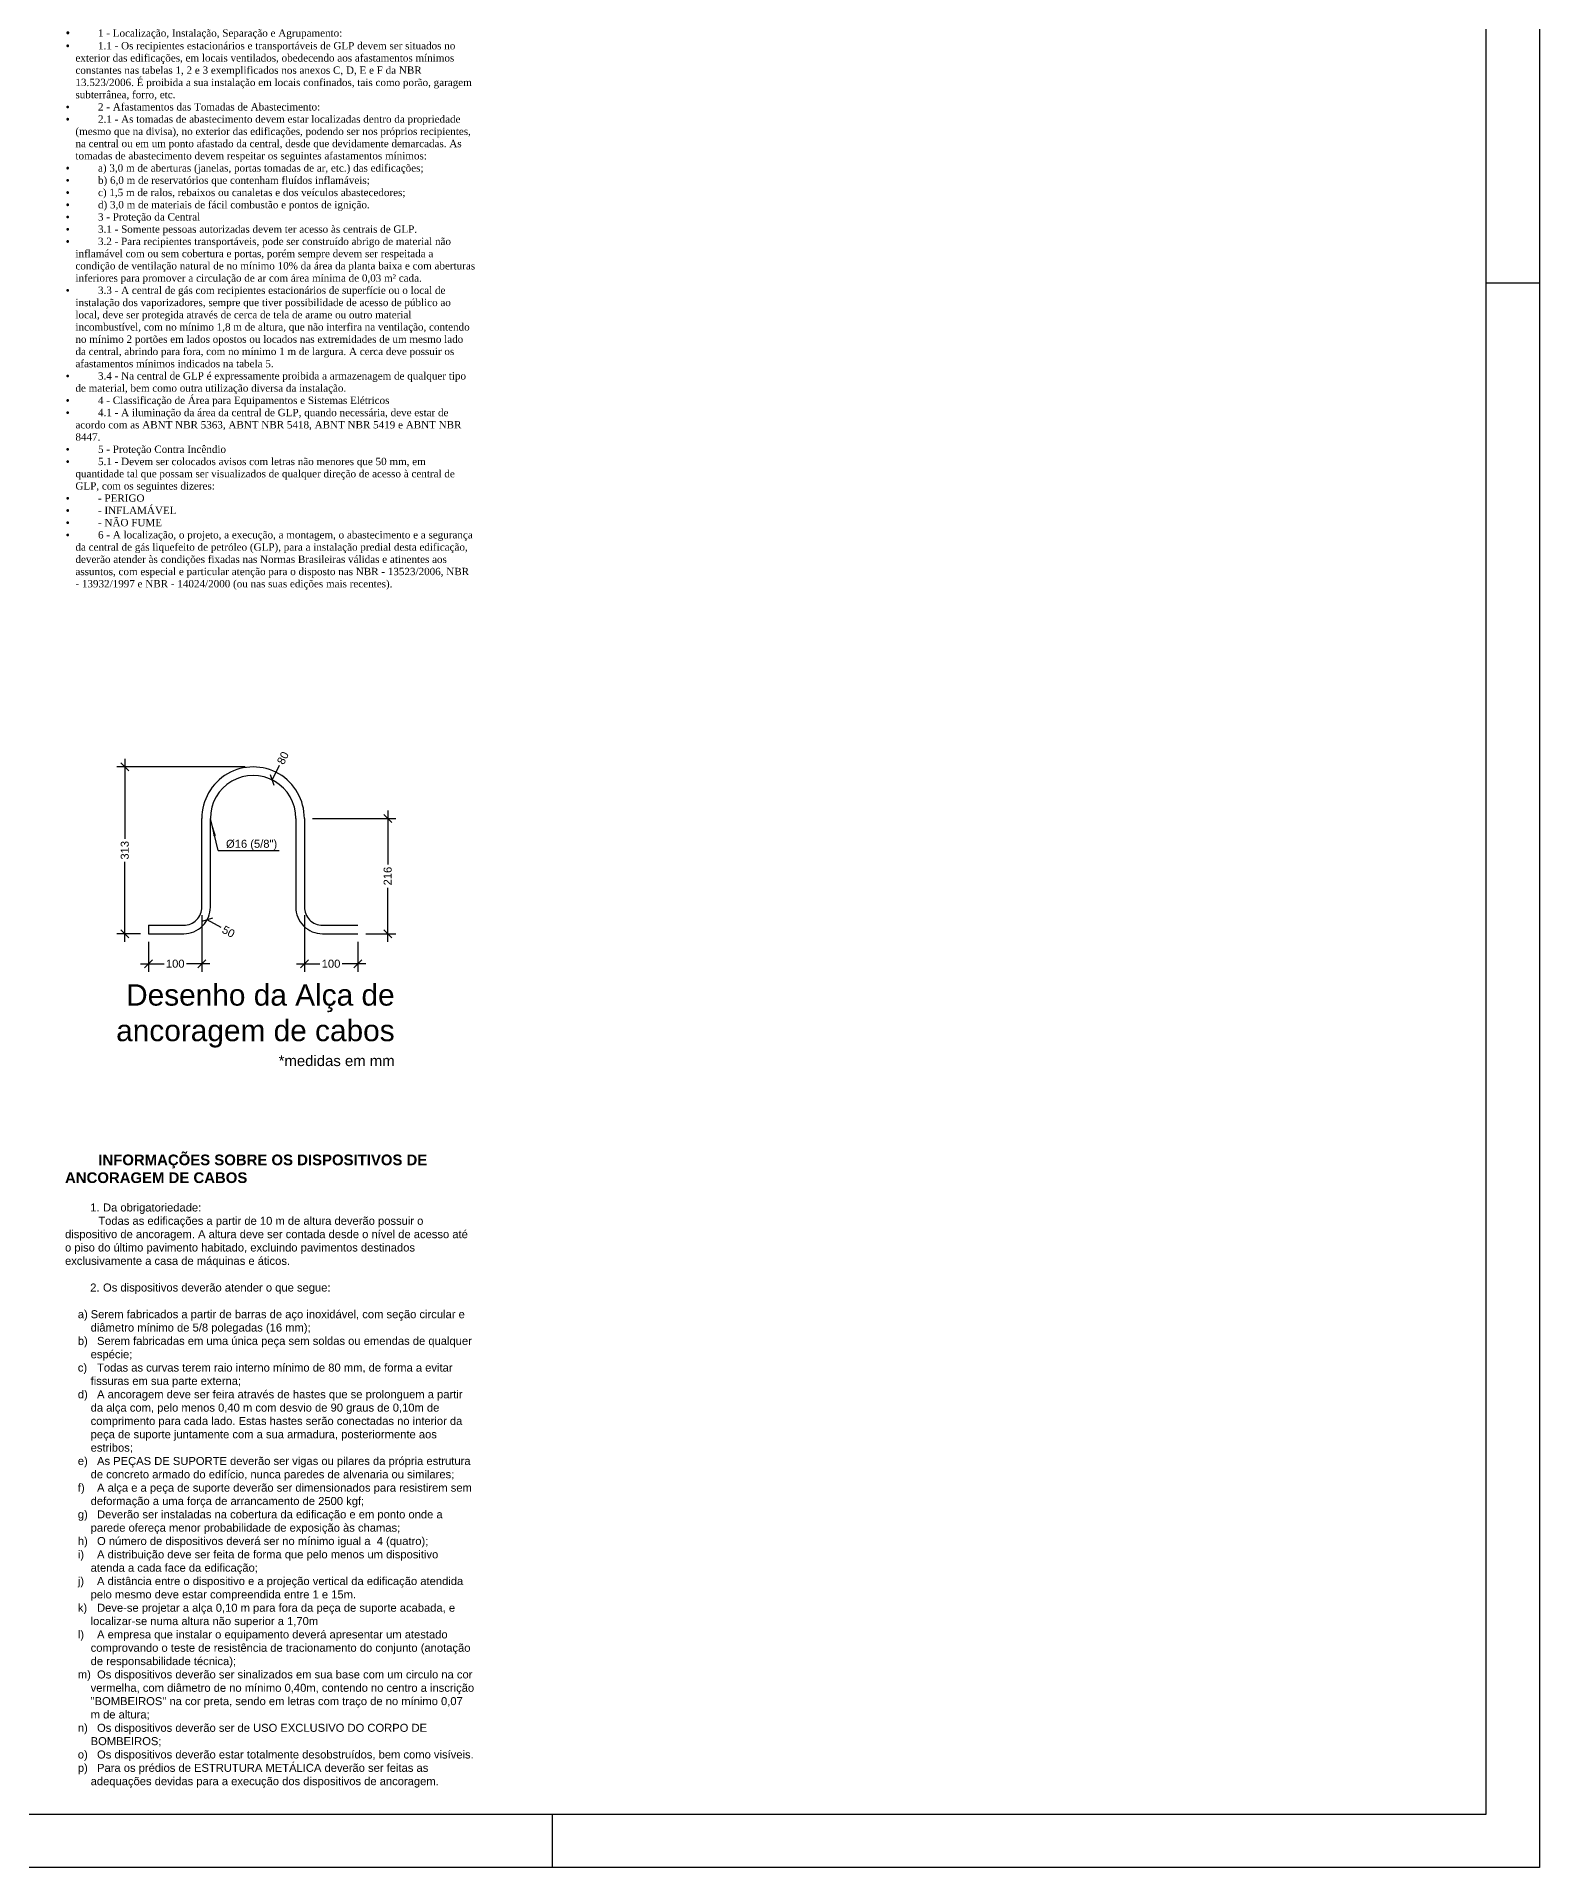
# Model space of a CAD drawing. Extents: x -120 to 1117, y 5 to 675.
# Drawn here: x 60.94 to 89.1, y 133.8 to 168.12 of the extents above; entities that cross this region are included whole.
import ezdxf

# ---------------------------------------------------------------- set-up
doc = ezdxf.new("R2010")
doc.units = 0
doc.header["$MEASUREMENT"] = 0
doc.layers.get('0').update_dxf_attribs({"linetype": 'CONTINUOUS'})
doc.layers.get('DEFPOINTS').update_dxf_attribs({"linetype": 'CONTINUOUS'})
for name, color, linetype in [('carimbo', 4, 'CONTINUOUS'), ('Cotas', 1, 'CONTINUOUS'), ('LINVISTA', 4, 'CONTINUOUS'), ('texto', 7, 'CONTINUOUS')]:
    doc.layers.add(name, color=color, linetype=linetype)
doc.styles.add('ARIAL', font='arial.ttf')
doc.styles.get("Standard").update_dxf_attribs({"font": 'arial.ttf'})
doc.dimstyles.new('COT', dxfattribs={"dimtxt": 0.15, "dimasz": 0.15, "dimexe": 0.15, "dimexo": 0.15, "dimgap": 0.05, "dimtad": 0, "dimzin": 4, "dimtxsty": 'ARIAL', "dimblk": 'OBLIQUE', "dimcen": 0, "dimdle": 0.15, "dimclrd": 256, "dimclre": 256, "dimclrt": 4, "dimazin": 0, "dimtfac": 1.5, "dimtix": 1, "dimtofl": 0, "dimtmove": 1, "dimatfit": 3, "dimldrblk": 'OPEN30', "dimfxl": 0, "dimtolj": 1, "dimtzin": 12, "dimarcsym": 0})

# ---------------------------------------------------------------- blocks, each defined once
blk = doc.blocks.new('A1')
blk.add_lwpolyline([(841, 0), (0, 0), (0, 594), (841, 594)], close=True)
at = {"color": 2}
blk.add_lwpolyline([(831, 10), (831, 584), (30, 584), (30, 10), (831, 10)], dxfattribs=at)
for points in [[(841, 297), (831, 297)], [(656, 10), (656, 0)]]:
    blk.add_lwpolyline(points)
blk = doc.blocks.new('_Oblique')
at = {"color": 0, "linetype": 'ByBlock', "lineweight": -2}
blk.add_line((-0.5, -0.5), (0.5, 0.5), dxfattribs=at)
blk = doc.blocks.new('*D957')
at = {"layer": 'Cotas', "lineweight": -2, "transparency": 16777216}
for p, q in [((66.104, 153.463), (67.666, 153.463)), ((67.516, 153.613), (67.516, 152.6)), ((67.516, 151.153), (67.516, 152.166)), ((67.104, 151.303), (67.666, 151.303))]:
    blk.add_line(p, q, dxfattribs=at)
at = {"layer": 'DEFPOINTS', "color": 0, "transparency": 16777216}
for p in [(65.954, 153.463), (67.516, 153.463), (66.954, 151.303)]:
    blk.add_point(p, dxfattribs=at)
at = {"layer": 'Cotas', "lineweight": -2, "transparency": 16777216, "xscale": 0.15, "yscale": 0.15, "zscale": 0.15}
for p, rotation in [((67.516, 153.463), 90), ((67.516, 151.303), 270)]:
    blk.add_blockref('_Oblique', p, dxfattribs=dict(at, rotation=rotation))
at = {"layer": 'Cotas', "color": 4, "transparency": 16777216, "insert": (67.516, 152.383), "char_height": 0.15, "attachment_point": 5, "rotation": 90, "style": 'ARIAL'}
blk.add_mtext('\\A1;216', dxfattribs=at)
blk = doc.blocks.new('_Open30')
at = {"color": 0, "linetype": 'ByBlock', "lineweight": -2}
for p, q in [((-1, 0.27), (0, 0)), ((0, 0), (-1, -0.27)), ((0, 0), (-1, 0))]:
    blk.add_line(p, q, dxfattribs=at)
blk = doc.blocks.new('*D958')
at = {"layer": 'Cotas', "lineweight": -2, "transparency": 16777216}
for p, q in [((64.034, 151.653), (64.034, 150.59)), ((63.034, 151.153), (63.034, 150.59)), ((62.884, 150.74), (63.326, 150.74)), ((64.184, 150.74), (63.743, 150.74))]:
    blk.add_line(p, q, dxfattribs=at)
at = {"layer": 'DEFPOINTS', "color": 0, "transparency": 16777216}
for p in [(64.034, 151.803), (63.034, 151.303), (64.034, 150.74)]:
    blk.add_point(p, dxfattribs=at)
at = {"layer": 'Cotas', "lineweight": -2, "transparency": 16777216, "xscale": 0.15, "yscale": 0.15, "zscale": 0.15, "rotation": 180}
blk.add_blockref('_Oblique', (63.034, 150.74), dxfattribs=at)
at = {"layer": 'Cotas', "lineweight": -2, "transparency": 16777216, "xscale": 0.15, "yscale": 0.15, "zscale": 0.15}
blk.add_blockref('_Oblique', (64.034, 150.74), dxfattribs=at)
at = {"layer": 'Cotas', "color": 4, "transparency": 16777216, "insert": (63.534, 150.74), "char_height": 0.15, "attachment_point": 5, "style": 'ARIAL'}
blk.add_mtext('\\A1;100', dxfattribs=at)
blk = doc.blocks.new('*D959')
at = {"layer": 'Cotas', "lineweight": -2, "transparency": 16777216}
for p, q in [((65.954, 151.653), (65.954, 150.59)), ((66.954, 151.153), (66.954, 150.59)), ((65.804, 150.74), (66.246, 150.74)), ((67.104, 150.74), (66.663, 150.74))]:
    blk.add_line(p, q, dxfattribs=at)
at = {"layer": 'DEFPOINTS', "color": 0, "transparency": 16777216}
for p in [(65.954, 151.803), (66.954, 151.303), (65.954, 150.74)]:
    blk.add_point(p, dxfattribs=at)
at = {"layer": 'Cotas', "lineweight": -2, "transparency": 16777216, "xscale": 0.15, "yscale": 0.15, "zscale": 0.15, "rotation": 180}
blk.add_blockref('_Oblique', (65.954, 150.74), dxfattribs=at)
at = {"layer": 'Cotas', "lineweight": -2, "transparency": 16777216, "xscale": 0.15, "yscale": 0.15, "zscale": 0.15}
blk.add_blockref('_Oblique', (66.954, 150.74), dxfattribs=at)
at = {"layer": 'Cotas', "color": 4, "transparency": 16777216, "insert": (66.454, 150.74), "char_height": 0.15, "attachment_point": 5, "style": 'ARIAL'}
blk.add_mtext('\\A1;100', dxfattribs=at)
blk = doc.blocks.new('*D960')
at = {"layer": 'Cotas', "lineweight": -2, "transparency": 16777216}
for p, q in [((62.589, 154.58), (62.589, 153.082)), ((64.844, 154.43), (62.439, 154.43)), ((62.589, 151.153), (62.589, 152.651)), ((62.884, 151.303), (62.439, 151.303))]:
    blk.add_line(p, q, dxfattribs=at)
at = {"layer": 'DEFPOINTS', "color": 0, "transparency": 16777216}
for p in [(62.589, 154.43), (64.994, 154.43), (63.034, 151.303)]:
    blk.add_point(p, dxfattribs=at)
at = {"layer": 'Cotas', "lineweight": -2, "transparency": 16777216, "xscale": 0.15, "yscale": 0.15, "zscale": 0.15}
for p, rotation in [((62.589, 154.43), 90), ((62.589, 151.303), 270)]:
    blk.add_blockref('_Oblique', p, dxfattribs=dict(at, rotation=rotation))
at = {"layer": 'Cotas', "color": 4, "transparency": 16777216, "insert": (62.589, 152.867), "char_height": 0.15, "attachment_point": 5, "rotation": 90, "style": 'ARIAL'}
blk.add_mtext('\\A1;313', dxfattribs=at)
blk = doc.blocks.new('*D961')
at = {"layer": 'Cotas', "lineweight": -2, "transparency": 16777216}
blk.add_line((64.395, 151.417), (64.132, 151.562), dxfattribs=at)
at = {"layer": 'DEFPOINTS', "color": 0, "transparency": 16777216}
for p in [(63.694, 151.803), (64.132, 151.562)]:
    blk.add_point(p, dxfattribs=at)
at = {"layer": 'Cotas', "lineweight": -2, "transparency": 16777216, "xscale": 0.15, "yscale": 0.15, "zscale": 0.15, "rotation": 151.1176984160404}
blk.add_blockref('_Oblique', (64.132, 151.562), dxfattribs=at)
at = {"layer": 'Cotas', "color": 4, "transparency": 16777216, "insert": (64.532, 151.341), "char_height": 0.15, "attachment_point": 5, "rotation": 331.1177, "style": 'ARIAL'}
blk.add_mtext('\\A1;50', dxfattribs=at)
blk = doc.blocks.new('*D962')
at = {"layer": 'Cotas', "lineweight": -2, "transparency": 16777216}
blk.add_line((65.482, 154.456), (65.349, 154.187), dxfattribs=at)
at = {"layer": 'DEFPOINTS', "color": 0, "transparency": 16777216}
for p in [(65.349, 154.187), (64.994, 153.47)]:
    blk.add_point(p, dxfattribs=at)
at = {"layer": 'Cotas', "lineweight": -2, "transparency": 16777216, "xscale": 0.15, "yscale": 0.15, "zscale": 0.15, "rotation": 243.6767937720104}
blk.add_blockref('_Oblique', (65.349, 154.187), dxfattribs=at)
at = {"layer": 'Cotas', "color": 4, "transparency": 16777216, "insert": (65.552, 154.597), "char_height": 0.15, "attachment_point": 5, "rotation": 63.6768, "style": 'ARIAL'}
blk.add_mtext('\\A1;80', dxfattribs=at)
blk = doc.blocks.new('SETA-5P')
at = {"layer": 'Cotas'}
blk.add_lwpolyline([(0, 0, 0, 0.06, 0), (0.45, 0, 0.06, 0.06, 0)], format="xyseb", dxfattribs=at)

msp = doc.modelspace()

# ---------------------------------------------------------------- linework, layer by layer
at = {"layer": 'LINVISTA'}
for p, q in [((64.342, 152.864), (64.194, 153.463)), ((64.342, 152.864), (65.483, 152.864)), ((63.034, 151.463), (63.034, 151.303))]:
    msp.add_line(p, q, dxfattribs=at)
for points in [[(63.034, 151.303), (63.694, 151.303, 0.414214), (64.194, 151.803), (64.194, 153.463)], [(63.034, 151.463), (63.694, 151.463, 0.414214), (64.034, 151.803), (64.034, 153.463)], [(65.794, 153.463), (65.794, 151.803, 0.414214), (66.294, 151.303), (66.954, 151.303)], [(65.954, 153.463), (65.954, 151.803, 0.414214), (66.294, 151.463), (66.954, 151.463)]]:
    msp.add_lwpolyline(points, format="xyb", dxfattribs=at)
for radius in [0.96, 0.8]:
    msp.add_arc((64.994, 153.47), radius, 359.5856, 180.4144, dxfattribs=at)

# ---------------------------------------------------------------- block references
at = {"layer": 'carimbo', "xscale": 0.1000000000003638, "yscale": 0.1000000000003638, "zscale": 0.1000000000003638}
msp.add_blockref('A1', (5, 133.8), dxfattribs=at)
at = {"layer": 'texto', "xscale": -0.7500000000000017, "yscale": 0.75, "zscale": 0.75, "rotation": 103.8238298114141}
msp.add_blockref('SETA-5P', (64.194, 153.463), dxfattribs=at)

# ---------------------------------------------------------------- texts
at = {"layer": 'texto'}
for s, insert, char_height, width, attachment_point in [('\\pi0.6233;{\\fTimes New Roman|b1|i0|c0|p16;NOTAS REFERENTES À CENTRAL DE GLP\\fArial|b1|i0|c0|p34;\\H1.334x;\\P\\pi0.374;\\fArial|b0|i0|c0|p34;\\H0.7498x;\\P\\pi-0.1769,l0.1769;{\\fSymbol|b0|i0|c2|p18;\\H0.9998x;·^I}\\fTimes New Roman|b0|i0|c0|p18;\\H0.9165x;1 - Localização, Instalação, Separação e Agrupamento:\\P{\\fSymbol|b0|i0|c2|p18;·^I}1.1 - Os recipientes estacionários e transportáveis de GLP devem ser situados no exterior das edificações, em locais ventilados, obedecendo aos afastamentos mínimos constantes nas tabelas 1, 2 e 3 exemplificados nos anexos C, D, E e F da NBR 13.523/2006. É proibida a sua instalação em locais confinados, tais como porão, garagem subterrânea, forro, etc.\\P{\\fSymbol|b0|i0|c2|p18;·^I}2 - Afastamentos das Tomadas de Abastecimento:\\P{\\fSymbol|b0|i0|c2|p18;·^I}2.1 - As tomadas de abastecimento devem estar localizadas dentro da propriedade (mesmo que na divisa), no exterior das edificações, podendo ser nos próprios recipientes, na central ou em um ponto afastado da central, desde que devidamente demarcadas. As tomadas de abastecimento devem respeitar os seguintes afastamentos mínimos:\\P{\\fSymbol|b0|i0|c2|p18;·^I}a) 3,0 m de aberturas (janelas, portas tomadas de ar, etc.) das edificações;\\P{\\fSymbol|b0|i0|c2|p18;·^I}b) 6,0 m de reservatórios que contenham fluídos inflamáveis;\\P{\\fSymbol|b0|i0|c2|p18;·^I}c) 1,5 m de ralos, rebaixos ou canaletas e dos veículos abastecedores;\\P{\\fSymbol|b0|i0|c2|p18;·^I}d) 3,0 m de materiais de fácil combustão e pontos de ignição.\\P{\\fSymbol|b0|i0|c2|p18;·^I}3 - Proteção da Central\\P{\\fSymbol|b0|i0|c2|p18;·^I}3.1 - Somente pessoas autorizadas devem ter acesso às centrais de GLP.\\P{\\fSymbol|b0|i0|c2|p18;·^I}3.2 - Para recipientes transportáveis, pode ser construído abrigo de material não inflamável com ou sem cobertura e portas, porém sempre devem ser respeitada a condição de ventilação natural de no mínimo 10% da área da planta baixa e com aberturas inferiores para promover a circulação de ar com área mínima de 0,03 m² cada.\\P{\\fSymbol|b0|i0|c2|p18;·^I}3.3 - A central de gás com recipientes estacionários de superfície ou o local de instalação dos vaporizadores, sempre que tiver possibilidade de acesso de público ao local, deve ser protegida através de cerca de tela de arame ou outro material incombustível, com no mínimo 1,8 m de altura, que não interfira na ventilação, contendo no mínimo 2 portões em lados opostos ou locados nas extremidades de um mesmo lado da central, abrindo para fora, com no mínimo 1 m de largura. A cerca deve possuir os afastamentos mínimos indicados na tabela 5.\\P{\\fSymbol|b0|i0|c2|p18;·^I}3.4 - Na central de GLP é expressamente proibida a armazenagem de qualquer tipo de material, bem como outra utilização diversa da instalação.\\P{\\fSymbol|b0|i0|c2|p18;·^I}4 - Classificação de Área para Equipamentos e Sistemas Elétricos\\P{\\fSymbol|b0|i0|c2|p18;·^I}4.1 - A iluminação da área da central de GLP, quando necessária, deve estar de acordo com as ABNT NBR 5363, ABNT NBR 5418, ABNT NBR 5419 e ABNT NBR 8447.\\P{\\fSymbol|b0|i0|c2|p18;·^I}5 - Proteção Contra Incêndio\\P{\\fSymbol|b0|i0|c2|p18;·^I}5.1 - Devem ser colocados avisos com letras não menores que 50 mm, em quantidade tal que possam ser visualizados de qualquer direção de acesso à central de GLP, com os seguintes dizeres:\\P{\\fSymbol|b0|i0|c2|p18;·^I}- PERIGO\\P{\\fSymbol|b0|i0|c2|p18;·^I}- INFLAMÁVEL\\P{\\fSymbol|b0|i0|c2|p18;·^I}- NÃO FUME\\P{\\fSymbol|b0|i0|c2|p18;·^I}6 - A localização, o projeto, a execução, a montagem, o abastecimento e a segurança da central de gás liquefeito de petróleo (GLP), para a instalação predial desta edificação, deverão atender às condições fixadas nas Normas Brasileiras válidas e atinentes aos assuntos, com especial e particular atenção para o disposto nas NBR - 13523/2006, NBR - 13932/1997 e NBR - 14024/2000 (ou nas suas edições mais recentes).}', (61.487, 168.769), 0.15, 7.65148, 1), ('%%C16 (5/8")', (64.486, 153.064), 0.15, 1.52904, 1), ('Desenho da Alça de ancoragem de cabos{\\fArial|b0|i0|c0|p34;\\P\\H0.5x;*medidas em mm}', (67.646, 150.355), 0.4, 5.30426, 3), ('\\pi0.623333;{\\fArial|b1|i0|c0|p34;\\H1.334x;INFORMAÇÕES SOBRE OS DISPOSITIVOS DE ANCORAGEM DE CABOS\\P\\pi0.374;\\fArial|b0|i0|c0|p34;\\H0.7498x;\\P\\pi-0.24,l0.712,t0.712;1.^IDa obrigatoriedade:\\P\\pi0.623333,l0,tz;Todas as edificações a partir de 10 m de altura deverão possuir o dispositivo de ancoragem. A altura deve ser contada desde o nível de acesso até o piso do último pavimento habitado, excluindo pavimentos destinados exclusivamente a casa de máquinas e áticos.\\P\\P\\pi-0.24,l0.712,t0.712;2.^IOs dispositivos deverão atender o que segue:\\P\\pi0,l0,tz;\\P\\pi-0.24,l0.48,t0.48;a)^ISerem fabricados a partir de barras de aço inoxidável, com seção circular e diâmetro mínimo de 5/8 polegadas (16 mm);\\P\\ptz;b)^ISerem fabricadas em uma única peça sem soldas ou emendas de qualquer espécie;\\Pc)^ITodas as curvas terem raio interno mínimo de 80 mm, de forma a evitar fissuras em sua parte externa;\\Pd)^IA ancoragem deve ser feira através de hastes que se prolonguem a partir da alça com, pelo menos 0,40 m com desvio de 90 graus de 0,10m de comprimento para cada lado. Estas hastes serão conectadas no interior da peça de suporte juntamente com a sua armadura, posteriormente aos estribos;\\Pe)^IAs PEÇAS DE SUPORTE deverão ser vigas ou pilares da própria estrutura de concreto armado do edifício, nunca paredes de alvenaria ou similares;\\Pf)^IA alça e a peça de suporte deverão ser dimensionados para resistirem sem deformação a uma força de arrancamento de 2500 kgf;\\Pg)^IDeverão ser instaladas na cobertura da edificação e em ponto onde a parede ofereça menor probabilidade de exposição às chamas;\\Ph)^IO número de dispositivos deverá ser no mínimo igual a  4 (quatro);\\Pi)^IA distribuição deve ser feita de forma que pelo menos um dispositivo atenda a cada face da edificação;\\Pj)^IA distância entre o dispositivo e a projeção vertical da edificação atendida pelo mesmo deve estar compreendida entre 1 e 15m. \\Pk)^IDeve-se projetar a alça 0,10 m para fora da peça de suporte acabada, e localizar-se numa altura não superior a 1,70m \\Pl)^IA empresa que instalar o equipamento deverá apresentar um atestado comprovando o teste de resistência de tracionamento do conjunto (anotação de responsabilidade técnica);\\Pm)^IOs dispositivos deverão ser sinalizados em sua base com um circulo na cor vermelha, com diâmetro de no mínimo 0,40m, contendo no centro a inscrição "BOMBEIROS" na cor preta, sendo em letras com traço de no mínimo 0,07 m de altura;\\Pn)^IOs dispositivos deverão ser de USO EXCLUSIVO DO CORPO DE BOMBEIROS;\\Po)^IOs dispositivos deverão estar totalmente desobstruídos, bem como visíveis.\\Pp)^IPara os prédios de ESTRUTURA METÁLICA deverão ser feitas as adequações devidas para a execução dos dispositivos de ancoragem.\\fArial|b1|i0|c0|p34;}', (61.469, 147.163), 0.15, 7.65148, 1)]:
    msp.add_mtext(s, dxfattribs=dict(at, insert=insert, char_height=char_height, width=width, attachment_point=attachment_point))

# ---------------------------------------------------------------- dimensions: what is measured, and where the dimension line sits
at = {"layer": 'Cotas'}
for base, p1, p2, text, picture, middle in [((62.589, 154.43), (63.034, 151.303), (64.994, 154.43), '313', '*D960', (62.589, 152.867)), ((67.516, 153.463), (66.954, 151.303), (65.954, 153.463), '216', '*D957', (67.516, 152.383))]:
    dim = msp.add_linear_dim(base=base, p1=p1, p2=p2, angle=90, text=text, dimstyle='COT', dxfattribs=at)
    dim.commit()
    dim.dimension.update_dxf_attribs({"geometry": picture, "text_midpoint": middle})
for center, mpoint, text, picture, middle in [((64.994, 153.47), (65.349, 154.187), '80', '*D962', (65.552, 154.597)), ((63.694, 151.803), (64.132, 151.562), '50', '*D961', (64.532, 151.341))]:
    dim = msp.add_radius_dim(center=center, mpoint=mpoint, text=text, dimstyle='COT', dxfattribs=at)
    dim.commit()
    dim.dimension.update_dxf_attribs({"geometry": picture, "text_midpoint": middle})
for base, p1, p2, picture, middle in [((64.034, 150.74), (63.034, 151.303), (64.034, 151.803), '*D958', (63.534, 150.74)), ((65.954, 150.74), (66.954, 151.303), (65.954, 151.803), '*D959', (66.454, 150.74))]:
    dim = msp.add_linear_dim(base=base, p1=p1, p2=p2, text='100', dimstyle='COT', dxfattribs=at)
    dim.commit()
    dim.dimension.update_dxf_attribs({"geometry": picture, "text_midpoint": middle})

doc.saveas('drawing.dxf')
